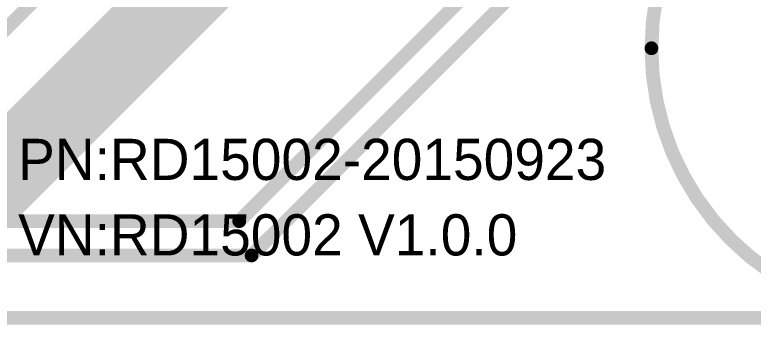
# Model space of a CAD drawing. Extents: x 1012 to 1122, y 1012 to 1122.
# Drawn here: x 1100.01 to 1113.67, y 1011.66 to 1017.41 of the extents above; entities that cross this region are included whole.
import ezdxf

# ---------------------------------------------------------------- set-up
doc = ezdxf.new("R2010")
doc.units = 0
for name, color, linetype in [('BOTTOMLAYER', 5, 'CONTINUOUS'), ('KEEPOUTLAYER', 6, 'CONTINUOUS'), ('MECHANICAL1', 6, 'CONTINUOUS'), ('TOPLAYER', 1, 'CONTINUOUS'), ('TOPOVERLAY', 2, 'CONTINUOUS')]:
    doc.layers.add(name, color=color, linetype=linetype)

msp = doc.modelspace()

# ---------------------------------------------------------------- linework, layer by layer
at = {"layer": 'BOTTOMLAYER', "const_width": 0.254}
for points in [[(1104.163, 1013.587), (1120.013, 1029.437)], [(1104.392, 1012.952), (1120.648, 1029.208)], [(1030.224, 1013.587), (1104.163, 1013.587)], [(1028.929, 1012.952), (1104.392, 1012.952)]]:
    msp.add_lwpolyline(points, dxfattribs=at)
at = {"layer": 'BOTTOMLAYER', "const_width": 0.127}
for points in [[(1104.1, 1013.587, 1), (1104.227, 1013.587, 1)], [(1104.1, 1013.587, 1), (1104.227, 1013.587, 1)], [(1104.329, 1012.952, 1), (1104.456, 1012.952, 1)], [(1104.329, 1012.952, 1), (1104.456, 1012.952, 1)]]:
    msp.add_lwpolyline(points, format="xyb", close=True, dxfattribs=at)
at = {"layer": 'KEEPOUTLAYER', "const_width": 0.254}
msp.add_lwpolyline([(1014.782, 1011.795), (1118.782, 1011.795)], dxfattribs=at)
at = {"layer": 'MECHANICAL1', "const_width": 0.254}
msp.add_lwpolyline([(1014.782, 1011.795), (1118.782, 1011.795)], dxfattribs=at)
at = {"layer": 'TOPLAYER'}
for points, const_width in [([(1098.296, 1012.952), (1109.218, 1023.874)], 1.524), ([(1097.178, 1014.476), (1101.344, 1018.642)], 0.254)]:
    msp.add_lwpolyline(points, dxfattribs=dict(at, const_width=const_width))
at = {"layer": 'TOPOVERLAY'}
for points, const_width in [([(1121.787, 1016.787, 1), (1111.787, 1016.787, 1)], 0.254), ([(1111.724, 1016.787, 1), (1111.851, 1016.787, 1)], 0.127)]:
    msp.add_lwpolyline(points, format="xyb", close=True, dxfattribs=dict(at, const_width=const_width))

# ---------------------------------------------------------------- texts
for s, p in [('PN:RD15002-20150923', (1100.074, 1014.349)), ('VN:RD15002 V1.0.0', (1100.074, 1012.952))]:
    msp.add_text(s, height=0.762, rotation=360, dxfattribs=at).set_placement(p)

doc.saveas('drawing.dxf')
